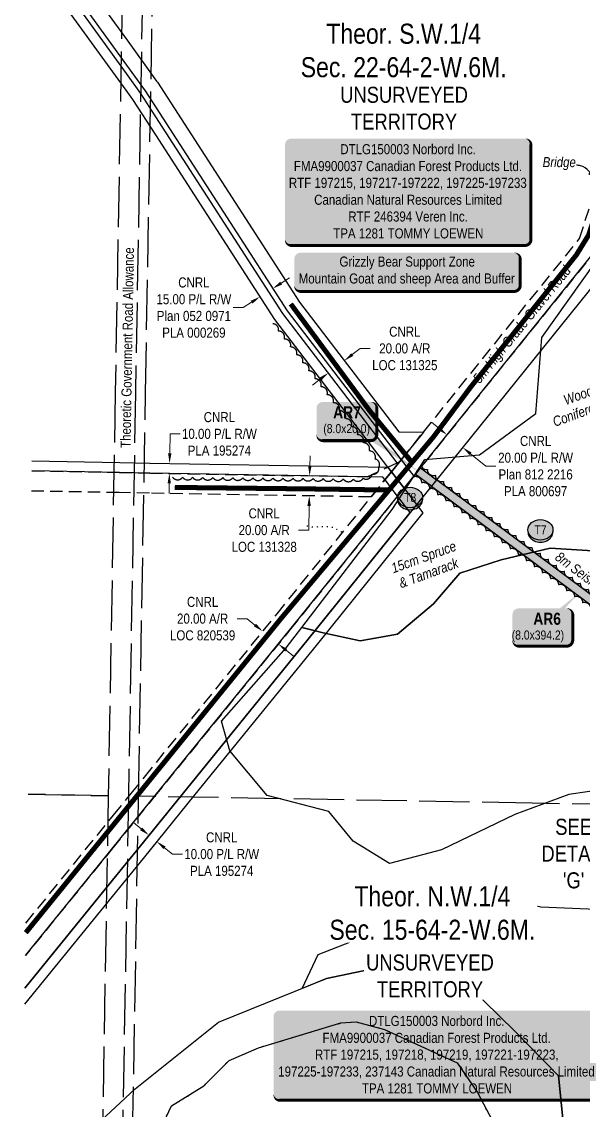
# Model space of a CAD drawing. Extents: x 406232 to 435383, y 6039561 to 6052989.
# Drawn here: x 420541 to 421100, y 6044562 to 6045646 of the extents above; entities that cross this region are included whole.
import ezdxf
from ezdxf.enums import TextEntityAlignment as Align

# ---------------------------------------------------------------- set-up
doc = ezdxf.new("R2010")
doc.units = 0
doc.header["$LTSCALE"] = 5
doc.header["$PDSIZE"] = 0.5
for name, pattern in [('0', [1, 1, 0]), ('foc-ACCESSROAD', [3.75, 2.5, -1.25]), ('foc-SEISMIC', [20.5, 15, -1, 0.5, -1, 0.5, -1, 0.5, -1]), ('foc-TOPO', [1, 0.2, -0.8]), ('foc-UNSURVEYED', [12.5, 10, -2.5]), ('foc-WHEELTRACKS', [2, 0.4, -1.6])]:
    doc.linetypes.add(name, pattern=pattern)
doc.layers.get('Defpoints').update_dxf_attribs({"color": 9})
for name, color, linetype, lineweight in [('AS-GENERAL', 48, 'Continuous', 18), ('F-AR-T', 190, 'Continuous', 9), ('F-RW-T', 190, 'Continuous', 9)]:
    doc.layers.add(name, color=color, linetype=linetype, lineweight=lineweight)
for name, color, linetype in [('AS-ROADS', 254, 'Continuous'), ('AS-SEISMIC', 224, 'foc-SEISMIC'), ('AS-WILDLIFE-BLOCK', 131, 'Continuous'), ('C-SYMBOL', 7, 'Continuous'), ('CG-NOTES', 7, 'Continuous'), ('DETAIL-T', 7, 'Continuous'), ('F-AR', 190, 'foc-ACCESSROAD'), ('F-RW', 190, 'Continuous'), ('L-ROAD-T', 7, 'Continuous'), ('L-UNS-T', 3, 'Continuous'), ('L-USEC', 7, 'foc-UNSURVEYED'), ('P-BUFFER-H 100m', 191, 'Continuous'), ('P-CROSSINGS', 250, 'Continuous'), ('P-TEMP-BLOCKS', 250, 'Continuous'), ('P-TEMP-H', 41, 'Continuous'), ('P-TEMP_WORKSPACE', 46, 'Continuous'), ('P-WORKAREA', 113, 'Continuous'), ('P-WORKAREA-H', 111, 'Continuous'), ('T-BUSH', 110, '0'), ('T-BUSH-T', 110, 'Continuous'), ('T-CREEK', 160, 'Continuous'), ('T-VEGETATION CHANGE', 104, 'foc-TOPO'), ('T-WATER-P3', 160, 'foc-WHEELTRACKS'), ('WETLAND', 143, 'Continuous'), ('WETLAND-T', 146, 'Continuous')]:
    doc.layers.add(name, color=color, linetype=linetype)
doc.styles.add('175L', font='ARIALN.TTF', dxfattribs={"height": 20})
doc.styles.add('80', font='ARIALN.TTF', dxfattribs={"height": 10})
doc.styles.add('80CG', font='ARIALN.TTF', dxfattribs={"height": 10})
doc.styles.add('80L', font='ARIALN.TTF', dxfattribs={"height": 10})
doc.styles.add('BOLD', font='ARIALNB.TTF')
doc.styles.add('Crossing', font='ARIALN.TTF', dxfattribs={"height": 10})
doc.styles.add('foc-LtypeFont', font='ARIALN.TTF', dxfattribs={"height": 7.35})
doc.linetypes.add('foc-TOPO-flowdirection-NOLINE', pattern='A,0,[">",foc-LtypeFont,S=0.3,R=0,X=0,Y=-0.945],-20,[">",foc-LtypeFont,S=0.3,R=0,X=0,Y=-0.945],0', length=20)
doc.dimstyles.new('Compass 5 000', dxfattribs={"dimscale": 5, "dimtxt": 9, "dimasz": 2, "dimexe": 0.2, "dimexo": 0.0625, "dimgap": 0.5, "dimtad": 0, "dimtih": 1, "dimtoh": 1, "dimzin": 0, "dimdsep": 46, "dimtxsty": '80CG', "dimcen": 0.1, "dimse1": 1, "dimse2": 1, "dimclrd": 256, "dimclrt": 256, "dimaunit": 1, "dimadec": 4, "dimazin": 0, "dimtfac": 0.06, "dimtofl": 0, "dimtmove": 0, "dimatfit": 1, "dimfxl": 0.2, "dimtolj": 1, "dimtzin": 0, "dimlwd": -1, "dimarcsym": 0})

# ---------------------------------------------------------------- blocks, each defined once
blk = doc.blocks.new('*D408')
at = {"layer": 'Defpoints', "color": 0, "transparency": 16777216}
for p in [(420980.3, 6045222.2), (420927.3, 6045188.3), (420942.9, 6045175.7)]:
    blk.add_point(p, dxfattribs=at)
at = {"layer": 'F-RW-T', "transparency": 16777216}
for p, q in [((420956.9, 6045241), (420949.2, 6045247.3)), ((420988.1, 6045215.9), (421003.4, 6045203.6)), ((421003.4, 6045203.6), (421013.4, 6045203.6))]:
    blk.add_line(p, q, dxfattribs=at)
for points in [[(420958, 6045242.3), (420955.9, 6045239.7), (420964.7, 6045234.7)], [(420989.1, 6045217.2), (420987.1, 6045214.6), (420980.3, 6045222.2)]]:
    blk.add_solid(points, dxfattribs=at)
at = {"layer": 'F-RW-T', "transparency": 16777216, "insert": (421052.9, 6045203.6), "char_height": 10, "attachment_point": 5, "style": '80CG'}
blk.add_mtext('\\A1;CNRL\\P20.00 P/L R/W\\PPlan 812 2216\\PPLA 800697', dxfattribs=at)
blk = doc.blocks.new('*D416')
at = {"layer": 'Defpoints', "color": 0, "transparency": 16777216}
for p in [(420688.5, 6045206.4), (420718.7, 6045205.8), (420718.5, 6045195.8)]:
    blk.add_point(p, dxfattribs=at)
at = {"layer": 'F-RW-T', "transparency": 16777216}
for p, q in [((420688.7, 6045216.4), (420689, 6045235.7)), ((420689, 6045235.7), (420699, 6045235.7)), ((420688.2, 6045186.4), (420688, 6045176.4))]:
    blk.add_line(p, q, dxfattribs=at)
for points in [[(420687, 6045216.4), (420690.4, 6045216.3), (420688.5, 6045206.4)], [(420686.5, 6045186.4), (420689.8, 6045186.3), (420688.3, 6045196.3)]]:
    blk.add_solid(points, dxfattribs=at)
at = {"layer": 'F-RW-T', "transparency": 16777216, "insert": (420738.1, 6045235.7), "char_height": 10, "attachment_point": 5, "style": '80CG'}
blk.add_mtext('\\A1;CNRL\\P10.00 P/L R/W\\PPLA 195274', dxfattribs=at)
blk = doc.blocks.new('*D417')
at = {"layer": 'Defpoints', "color": 0, "transparency": 16777216}
for p in [(420668.3, 6044836.3), (420675.7, 6044829.6), (420676, 6044830)]:
    blk.add_point(p, dxfattribs=at)
at = {"layer": 'F-RW-T', "transparency": 16777216}
for p, q in [((420660.2, 6044842.2), (420652.5, 6044848.5)), ((420683.5, 6044823.3), (420691.3, 6044817)), ((420691.3, 6044817), (420701.3, 6044817))]:
    blk.add_line(p, q, dxfattribs=at)
for points in [[(420661.3, 6044843.5), (420659.2, 6044840.9), (420668, 6044835.9)], [(420684.6, 6044824.6), (420682.5, 6044822), (420675.7, 6044829.6)]]:
    blk.add_solid(points, dxfattribs=at)
at = {"layer": 'F-RW-T', "transparency": 16777216, "insert": (420740.4, 6044817), "char_height": 10, "attachment_point": 5, "style": '80CG'}
blk.add_mtext('\\A1;CNRL\\P10.00 P/L R/W\\PPLA 195274', dxfattribs=at)
blk = doc.blocks.new('*D441')
at = {"layer": 'Defpoints', "color": 0, "transparency": 16777216}
for p in [(420790.1, 6045382.3), (420777.5, 6045374.1), (420778.6, 6045372.4)]:
    blk.add_point(p, dxfattribs=at)
at = {"layer": 'F-RW-T', "transparency": 16777216}
for p, q in [((420799.6, 6045385.9), (420808, 6045391.3)), ((420770.2, 6045366.9), (420761.8, 6045361.5)), ((420761.8, 6045361.5), (420751.8, 6045361.5))]:
    blk.add_line(p, q, dxfattribs=at)
for points in [[(420798.7, 6045387.3), (420800.5, 6045384.5), (420791.2, 6045380.5)], [(420769.3, 6045368.3), (420771.1, 6045365.5), (420778.6, 6045372.4)]]:
    blk.add_solid(points, dxfattribs=at)
at = {"layer": 'F-RW-T', "transparency": 16777216, "insert": (420712.7, 6045361.5), "char_height": 10, "attachment_point": 5, "style": '80CG'}
blk.add_mtext('\\A1;CNRL\\P15.00 P/L R/W\\PPlan 052 0971\\PPLA 000269', dxfattribs=at)
blk = doc.blocks.new('*D454')
at = {"layer": 'Defpoints', "color": 0, "transparency": 16777216}
for p in [(420733.7, 6045195.6), (420733.4, 6045175.6), (420827.6, 6045173.9)]:
    blk.add_point(p, dxfattribs=at)
at = {"layer": 'F-AR-T', "transparency": 16777216}
for p, q in [((420828.1, 6045203.9), (420828.3, 6045213.9)), ((420827.4, 6045163.9), (420827, 6045139.8)), ((420827, 6045139.8), (420817, 6045139.8))]:
    blk.add_line(p, q, dxfattribs=at)
for points in [[(420826.4, 6045204), (420829.8, 6045203.9), (420827.9, 6045193.9)], [(420825.7, 6045164), (420829.1, 6045163.9), (420827.6, 6045173.9)]]:
    blk.add_solid(points, dxfattribs=at)
at = {"layer": 'F-AR-T', "transparency": 16777216, "insert": (420782.7, 6045139.8), "char_height": 10, "attachment_point": 5, "style": '80CG'}
blk.add_mtext('\\A1;CNRL\\P20.00 A/R\\PLOC 131328', dxfattribs=at)
blk = doc.blocks.new('*D461')
at = {"layer": 'Defpoints', "color": 0, "transparency": 16777216}
for p in [(420796.8, 6045026.4), (420711.9, 6044953.5), (420727.4, 6044940.9)]:
    blk.add_point(p, dxfattribs=at)
at = {"layer": 'F-AR-T', "transparency": 16777216}
for p, q in [((420765.7, 6045051.6), (420755.7, 6045051.6)), ((420773.5, 6045045.3), (420765.7, 6045051.6)), ((420804.6, 6045020.1), (420812.3, 6045013.8))]:
    blk.add_line(p, q, dxfattribs=at)
for points in [[(420774.5, 6045046.6), (420772.4, 6045044), (420781.3, 6045039)], [(420805.6, 6045021.4), (420803.5, 6045018.8), (420796.8, 6045026.4)]]:
    blk.add_solid(points, dxfattribs=at)
at = {"layer": 'F-AR-T', "transparency": 16777216, "insert": (420721.4, 6045051.6), "char_height": 10, "attachment_point": 5, "style": '80CG'}
blk.add_mtext('\\A1;CNRL\\P20.00 A/R\\PLOC 820539', dxfattribs=at)
blk = doc.blocks.new('*D462')
at = {"layer": 'Defpoints', "color": 0, "transparency": 16777216}
for p in [(420862.2, 6045308.9), (420862.4, 6045308.6), (420846.4, 6045296.8)]:
    blk.add_point(p, dxfattribs=at)
at = {"layer": 'F-AR-T', "transparency": 16777216}
for p, q in [((420870.4, 6045314.7), (420878.3, 6045320.8)), ((420878.3, 6045320.8), (420888.3, 6045320.8)), ((420838.7, 6045290.4), (420830.7, 6045284.3))]:
    blk.add_line(p, q, dxfattribs=at)
for points in [[(420869.4, 6045316), (420871.4, 6045313.4), (420862.4, 6045308.6)], [(420837.6, 6045291.7), (420839.7, 6045289.1), (420846.6, 6045296.5)]]:
    blk.add_solid(points, dxfattribs=at)
at = {"layer": 'F-AR-T', "transparency": 16777216, "insert": (420922.7, 6045320.8), "char_height": 10, "attachment_point": 5, "style": '80CG'}
blk.add_mtext('\\A1;CNRL\\P20.00 A/R\\PLOC 131325', dxfattribs=at)
blk = doc.blocks.new('*U476')
h = blk.add_hatch(color=255)
edge = h.paths.add_edge_path()
edge.add_line((-116.5, -54), (116.5, -54))
edge.add_arc((116.5, -48), 6, 270, 360)
edge.add_line((122.5, -48), (122.5, 46.5))
edge.add_arc((116.5, 46.5), 6, 0, 90)
edge.add_line((116.5, 52.5), (-116.5, 52.5))
edge.add_arc((-116.5, 46.5), 6, 90, 180)
edge.add_line((-122.5, 46.5), (-122.5, -48))
edge.add_arc((-116.5, -48), 6, 180, 270)
at = {"color": 44, "flags": 128}
blk.add_lwpolyline([(-116.5, -54, 3, 3, 0), (116.5, -54, 3, 3, 0.414214), (122.5, -48, 3, 3, 0), (122.5, 46.5, 3, 0, 0.414214), (116.5, 52.5, 0, 0, 0), (-116.5, 52.5, 0, 0, 0.414214), (-122.5, 46.5, 0, 0, 0), (-122.5, -48, 0, 3, 0.414214)], format="xyseb", close=True, dxfattribs=at)
at = {"color": 44, "style": '80'}
blk.add_attdef('ENTER_TEXT_001', (-36, -5), '', height=10, dxfattribs=at)
blk = doc.blocks.new('*U471')
h = blk.add_hatch(color=255)
edge = h.paths.add_edge_path()
edge.add_line((-156.5, -45.5), (156.5, -45.5))
edge.add_arc((156.5, -39.5), 6, 270, 360)
edge.add_line((162.5, -39.5), (162.5, 38))
edge.add_arc((156.5, 38), 6, 0, 90)
edge.add_line((156.5, 44), (-156.5, 44))
edge.add_arc((-156.5, 38), 6, 90, 180)
edge.add_line((-162.5, 38), (-162.5, -39.5))
edge.add_arc((-156.5, -39.5), 6, 180, 270)
at = {"color": 44, "flags": 128}
blk.add_lwpolyline([(-156.5, -45.5, 3, 3, 0), (156.5, -45.5, 3, 3, 0.414214), (162.5, -39.5, 3, 3, 0), (162.5, 38, 3, 0, 0.414214), (156.5, 44, 0, 0, 0), (-156.5, 44, 0, 0, 0.414214), (-162.5, 38, 0, 0, 0), (-162.5, -39.5, 0, 3, 0.414214)], format="xyseb", close=True, dxfattribs=at)
at = {"color": 44, "style": '80'}
blk.add_attdef('ENTER_TEXT_001', (-36, -5), '', height=10, dxfattribs=at)
blk = doc.blocks.new('*U603')
h = blk.add_hatch(color=111)
edge = h.paths.add_edge_path()
edge.add_line((-24, -20), (24, -20))
edge.add_arc((24, -14), 6, 270, 360)
edge.add_line((30, -14), (30, 12.5))
edge.add_arc((24, 12.5), 6, 0, 90)
edge.add_line((24, 18.5), (-24, 18.5))
edge.add_arc((-24, 12.5), 6, 90, 180)
edge.add_line((-30, 12.5), (-30, -14))
edge.add_arc((-24, -14), 6, 180, 270)
at = {"color": 250, "flags": 128}
blk.add_lwpolyline([(-24, -20, 3, 3, 0), (24, -20, 3, 3, 0.414214), (30, -14, 3, 3, 0), (30, 12.5, 3, 0, 0.414214), (24, 18.5, 0, 0, 0), (-24, 18.5, 0, 0, 0.414214), (-30, 12.5, 0, 0, 0), (-30, -14, 0, 3, 0.414214)], format="xyseb", close=True, dxfattribs=at)
at = {"flags": 128}
blk.add_lwpolyline([(77.5, -54.9, 0, 7.5, 0), (0, 0, 0, 0, 0)], format="xyseb", dxfattribs=at)
at = {"color": 250}
for tag, p, height, style in [('TEMP_AREA_W1_001', (-9.2, 2.2), 12, 'BOLD'), ('ENTER_TEXT_001', (-30.7, -12.5), 9, '80')]:
    blk.add_attdef(tag, p, '', height=height, dxfattribs=dict(at, style=style))
blk = doc.blocks.new('*U604')
h = blk.add_hatch(color=191)
edge = h.paths.add_edge_path()
edge.add_line((-24, -19.1), (24, -19.1))
edge.add_arc((24, -13.1), 6, 270, 360)
edge.add_line((30, -13.1), (30, 12.5))
edge.add_arc((24, 12.5), 6, 0, 90)
edge.add_line((24, 18.5), (-24, 18.5))
edge.add_arc((-24, 12.5), 6, 90, 180)
edge.add_line((-30, 12.5), (-30, -13.1))
edge.add_arc((-24, -13.1), 6, 180, 270)
at = {"flags": 128}
blk.add_lwpolyline([(36.5, 34.1, 0, 7.5, 0), (0, 0, 0, 0, 0)], format="xyseb", dxfattribs=at)
at = {"color": 250, "flags": 128}
blk.add_lwpolyline([(-24, -19.1, 3, 3, 0), (24, -19.1, 3, 3, 0.414214), (30, -13.1, 3, 3, 0), (30, 12.5, 3, 0, 0.414214), (24, 18.5, 0, 0, 0), (-24, 18.5, 0, 0, 0.414214), (-30, 12.5, 0, 0, 0), (-30, -13.1, 0, 3, 0.414214)], format="xyseb", close=True, dxfattribs=at)
at = {"color": 250}
for tag, p, height, style in [('TEMP_AREA_W1_001', (-9.2, 2.2), 12, 'BOLD'), ('ENTER_TEXT_001', (-30.7, -12.5), 9, '80')]:
    blk.add_attdef(tag, p, '', height=height, dxfattribs=dict(at, style=style))
blk = doc.blocks.new('xing3')
h = blk.add_hatch(color=250)
h.dxf.hatch_style = 1
edge = h.paths.add_edge_path()
edge.add_ellipse((0, -2), major_axis=(-12.5, 0), ratio=0.816297, start_angle=0, end_angle=180)
edge.add_line((12.5, -2), (12.5, 0))
edge.add_ellipse((0, 0), major_axis=(-12.5, 0), ratio=0.816297, start_angle=0, end_angle=180, ccw=False)
edge.add_line((-12.5, 0), (-12.5, -2))
at = {"layer": 'P-BUFFER-H 100m'}
h = blk.add_hatch(color=256, dxfattribs=at)
h.dxf.hatch_style = 1
edge = h.paths.add_edge_path()
edge.add_ellipse((0, 0), major_axis=(-12.5, 0), ratio=0.816297, start_angle=0, end_angle=360)
at = {"color": 250}
blk.add_ellipse((0, 0), major_axis=(-12.5, 0), ratio=0.816297, dxfattribs=at)
blk.add_ellipse((0, -2), major_axis=(-12.5, 0), ratio=0.816297, start_param=0, end_param=3.141593, dxfattribs=at)
at = {"color": 250, "style": 'Crossing'}
blk.add_attdef('CROSSING', text='', height=9, dxfattribs=at).set_placement((0.1, 0), align=Align.MIDDLE_CENTER)
at = {"color": 250, "style": 'Crossing', "flags": 1}
for tag, p in [('OWNER', (0.1, -12.5)), ('DESCRIPTION', (0.1, -25.8)), ('LOCATION', (0.1, -39.3)), ('DWG_REF', (0.1, -52.8))]:
    blk.add_attdef(tag, text='', height=9, dxfattribs=at).set_placement(p, align=Align.MIDDLE_CENTER)
blk = doc.blocks.new('*U1063')
h = blk.add_hatch(color=255)
edge = h.paths.add_edge_path()
edge.add_line((-106.5, -20), (106.5, -20))
edge.add_arc((106.5, -14), 6, 270, 360)
edge.add_line((112.5, -14), (112.5, 12.5))
edge.add_arc((106.5, 12.5), 6, 0, 90)
edge.add_line((106.5, 18.5), (-106.5, 18.5))
edge.add_arc((-106.5, 12.5), 6, 90, 180)
edge.add_line((-112.5, 12.5), (-112.5, -14))
edge.add_arc((-106.5, -14), 6, 180, 270)
at = {"color": 131, "flags": 128}
blk.add_lwpolyline([(-106.5, -20, 3, 3, 0), (106.5, -20, 3, 3, 0.414214), (112.5, -14, 3, 3, 0), (112.5, 12.5, 3, 0, 0.414214), (106.5, 18.5, 0, 0, 0), (-106.5, 18.5, 0, 0, 0.414214), (-112.5, 12.5, 0, 0, 0), (-112.5, -14, 0, 3, 0.414214)], format="xyseb", close=True, dxfattribs=at)
at = {"color": 131, "style": '80'}
blk.add_attdef('ENTER_TEXT_001', (-36, -5), '', height=10, dxfattribs=at)

msp = doc.modelspace()

# ---------------------------------------------------------------- hatches: boundary and pattern name
at = {"layer": 'P-TEMP-H'}
h = msp.add_hatch(color=256, dxfattribs=at)
h.dxf.hatch_style = 1
h.paths.add_polyline_path([(420949.193, 6045183.559), (421260.381, 6044951.45), (421260.618, 6044961.706), (420954.206, 6045189.797)])
at = {"layer": 'P-WORKAREA-H'}
h = msp.add_hatch(color=256, dxfattribs=at)
h.dxf.hatch_style = 1
h.paths.add_polyline_path([(420954.206, 6045189.797), (420949.193, 6045183.559), (420933.13, 6045195.528), (420938.151, 6045201.759)])

# ---------------------------------------------------------------- linework, layer by layer
at = {"layer": 'AS-ROADS', "const_width": 4.998, "flags": 128}
for points in [[(421353.026, 6045823.327), (421316.503, 6045815.546), (421239.986, 6045802.752), (421207.487, 6045786.084), (421180.224, 6045745.013), (421170.962, 6045629.976), (421105.641, 6045433.747), (421093.449, 6045413.943), (420988.29, 6045282.375), (420951.444, 6045233.005), (420929.854, 6045207.26), (420906.928, 6045179.798), (420877.828, 6045145.07), (420800.115, 6045052.596), (420545.337, 6044738.747)], [(420809.143, 6045365.168), (420888.053, 6045258.25), (420929.854, 6045207.26)], [(420693.72, 6045182.375), (420830.155, 6045180.847), (420906.928, 6045179.798)]]:
    msp.add_lwpolyline(points, dxfattribs=at)
at = {"layer": 'F-AR'}
for points in [[(421189.324, 6045672.203), (421186.536, 6045633.196), (421175.391, 6045609.827), (421114.533, 6045420.631), (420931.606, 6045193.636), (420921.932, 6045181.614), (420811.017, 6045043.902), (420675.636, 6044877.047), (420662.966, 6044861.431), (420632.14, 6044823.439), (420544.96, 6044715.992)], [(420545.496, 6044748.392), (420632.704, 6044855.874), (420650.248, 6044877.497), (420663.53, 6044893.867), (420795.464, 6045056.474), (420889.192, 6045172.855), (420909.411, 6045197.961), (420915.986, 6045206.126), (420917.597, 6045208.126), (420919.092, 6045209.981), (420941.331, 6045237.581), (421096.601, 6045430.295), (421156.372, 6045615.956), (421166.778, 6045637.264), (421169.3, 6045672.558)], [(420551.217, 6045198.741), (420638.641, 6045197.22), (420668.798, 6045196.694), (420885.108, 6045192.93), (420905.838, 6045202.626), (420915.202, 6045207.005), (420917.597, 6045208.126), (420915.964, 6045206.097), (420909.411, 6045197.961), (420889.192, 6045172.855), (420668.45, 6045176.697), (420638.293, 6045177.222), (420550.993, 6045178.74)]]:
    msp.add_lwpolyline(points, dxfattribs=at)
at = {"layer": 'F-RW'}
for points in [[(420556.895, 6045706.699), (420560.367, 6045705.726), (420569.97, 6045703.004), (420574.447, 6045701.748), (420588.064, 6045682.888), (420645.7, 6045603.059), (420664.244, 6045577.376), (420675.126, 6045560.499), (420805.521, 6045358.313), (420919.092, 6045209.98), (420931.606, 6045193.636), (420921.934, 6045181.608), (420909.411, 6045197.961), (420905.838, 6045202.626), (420793.245, 6045349.678), (420674.657, 6045533.562), (420651.855, 6045568.922), (420645.265, 6045578.048), (420569.329, 6045683.219), (420568.847, 6045683.883), (420565.361, 6045688.719), (420556.722, 6045691.152)], [(420606.803, 6045682.557), (420646.135, 6045628.072), (420675.592, 6045587.266), (420676.502, 6045586.005), (420817.725, 6045367.024), (420817.725, 6045367.024), (420916.616, 6045237.884), (420941.331, 6045237.581), (420919.092, 6045209.98), (420917.597, 6045208.126), (420915.964, 6045206.097), (420915.202, 6045207.005), (420801.355, 6045355.507), (420674.969, 6045551.479), (420659.98, 6045574.724), (420645.555, 6045594.705), (420581.818, 6045682.998)], [(421344.875, 6045669.447), (421263.142, 6045568.842), (421188.75, 6045586.182), (421132.399, 6045410.986), (420826.546, 6045031.31), (420701.002, 6044876.596), (420662.402, 6044829.029), (420631.576, 6044791.041), (420544.426, 6044683.642)], [(420544.96, 6044715.992), (420632.14, 6044823.439), (420662.966, 6044861.431), (420675.636, 6044877.047), (420811.017, 6045043.902), (420921.937, 6045181.603), (420931.606, 6045193.636), (421114.563, 6045420.627), (421175.409, 6045609.827), (421255.566, 6045591.14), (421319.501, 6045669.896)], [(420551.328, 6045208.736), (420638.815, 6045207.214), (420668.972, 6045206.689), (420905.854, 6045202.606), (420909.413, 6045197.966), (420921.943, 6045181.631), (420923.518, 6045179.687), (420934.475, 6045165.281), (420940.705, 6045157.091), (420834.308, 6045025.013), (420713.692, 6044876.37), (420662.12, 6044812.818), (420631.294, 6044774.83), (420544.158, 6044667.449)], [(420544.426, 6044683.641), (420631.576, 6044791.041), (420662.402, 6044829.029), (420701.002, 6044876.596), (420826.546, 6045031.31), (420927.998, 6045157.243), (420915.561, 6045173.659), (420902.969, 6045189.962), (420900.893, 6045192.654), (420885.108, 6045192.929), (420668.798, 6045196.694), (420638.641, 6045197.22), (420551.217, 6045198.741)]]:
    msp.add_lwpolyline(points, dxfattribs=at)
at = {"layer": 'L-USEC'}
for p, q in [((420641.436, 6045679.281), (420634.443, 6045277.259)), ((420661.541, 6045678.932), (420654.548, 6045276.909)), ((420664.6, 6045276.726), (420671.593, 6045678.746)), ((420634.443, 6045277.259), (420627.45, 6044875.236)), ((420634.443, 6045277.259), (420634.443, 6045277.259)), ((420654.548, 6045276.909), (420647.555, 6044874.887)), ((420657.606, 6044874.703), (420664.6, 6045276.726)), ((420547.616, 6044876.648), (420627.45, 6044875.236)), ((420627.45, 6044875.236), (420547.616, 6044876.648)), ((420627.45, 6044875.236), (420620.457, 6044473.215)), ((420647.555, 6044874.887), (420640.562, 6044472.865)), ((420650.614, 6044472.683), (420657.606, 6044874.703)), ((421049.617, 6044867.771), (420657.606, 6044874.703)), ((421451.683, 6044860.662), (421049.617, 6044867.771))]:
    msp.add_line(p, q, dxfattribs=at)
at = {"layer": 'P-TEMP_WORKSPACE', "flags": 128}
msp.add_lwpolyline([(420949.193, 6045183.559), (421260.381, 6044951.45), (421260.618, 6044961.706), (420954.206, 6045189.797)], close=True, dxfattribs=at)
at = {"layer": 'P-WORKAREA'}
msp.add_lwpolyline([(420954.206, 6045189.797), (420949.193, 6045183.559), (420933.13, 6045195.528), (420938.151, 6045201.759)], close=True, dxfattribs=at)
at = {"layer": 'T-BUSH', "flags": 128}
for points in [[(421358.258, 6045810.576, -0.52056705), (421367.569, 6045814.209, -0.52056705), (421376.881, 6045817.842, -0.52056705), (421386.193, 6045821.475, -0.52056705), (421395.505, 6045825.108, -0.52056705), (421404.483, 6045829.481, -0.52056705), (421413.524, 6045833.744, -0.52056705), (421414.395, 6045826.275, -0.52056705), (421413.532, 6045816.317, -0.52056705), (421412.669, 6045806.359, -0.52056705), (421412.251, 6045796.688, -0.52056705), (421408.002, 6045789.713, -0.52056705), (421401.488, 6045782.132, -0.52056705), (421394.974, 6045774.551, -0.52056705), (421388.638, 6045766.895, -0.52056705), (421387.842, 6045756.932, -0.52056705), (421387.046, 6045746.968, -0.52056705), (421386.251, 6045737.004, -0.52056705), (421385.455, 6045727.04, -0.52056705), (421384.659, 6045717.077, -0.52056705), (421383.863, 6045707.113, -0.52056705), (421383.068, 6045697.149, -0.52056705), (421382.272, 6045687.186, -0.52056705), (421381.476, 6045677.222, -0.52056705), (421380.68, 6045667.258, -0.52056705), (421379.885, 6045657.294, -0.52056705), (421379.089, 6045647.331, -0.52056705), (421378.293, 6045637.367, -0.52056705), (421377.497, 6045627.403, -0.52056705), (421376.734, 6045617.437, -0.52056705), (421375.987, 6045607.47, -0.52056705), (421375.24, 6045597.502, -0.52056705), (421374.494, 6045587.535, -0.52056705), (421373.747, 6045577.567, -0.52056705), (421373, 6045567.6, -0.52056705), (421372.254, 6045557.632, -0.52056705), (421371.507, 6045547.665, -0.52056705), (421370.761, 6045537.697, -0.52056705), (421370.014, 6045527.729, -0.52056705), (421369.267, 6045517.762, -0.52056705), (421368.521, 6045507.794, -0.52056705), (421367.774, 6045497.827, -0.52056705), (421367.027, 6045487.859, -0.52056705), (421365.421, 6045478.145, -0.52056705), (421360.04, 6045469.73, -0.52056705), (421354.5, 6045461.41, -0.52056705), (421348.96, 6045453.091, -0.52056705), (421343.42, 6045444.771, -0.52056705), (421337.879, 6045436.452, -0.52056705), (421332.339, 6045428.132, -0.52056705), (421326.799, 6045419.813, -0.52056705), (421321.259, 6045411.493, -0.52056705), (421315.718, 6045403.173, -0.52056705), (421310.178, 6045394.854, -0.52056705), (421304.638, 6045386.534, -0.52056705), (421299.098, 6045378.215, -0.52056705), (421293.558, 6045369.895, -0.52056705), (421288.017, 6045361.576, -0.52056705), (421281.929, 6045354.421, -0.52056705), (421271.986, 6045355.448, -0.52056705), (421263.235, 6045355.057, -0.52056705), (421262.53, 6045345.086, -0.52056705), (421261.825, 6045335.116, -0.52056705), (421261.119, 6045325.145, -0.52056705), (421257.458, 6045316.217, -0.52056705), (421251.755, 6045308.008, -0.52056705), (421246.051, 6045299.8, -0.52056705), (421240.347, 6045291.591, -0.52056705), (421234.644, 6045283.383, -0.52056705), (421228.94, 6045275.175, -0.52056705), (421223.237, 6045266.966, -0.52056705), (421227.379, 6045260.695, -0.52056705), (421235.767, 6045255.259, -0.52056705), (421242.99, 6045255.987, -0.52056705), (421248.815, 6045264.109, -0.52056705), (421254.641, 6045272.231, -0.52056705), (421260.466, 6045280.354, -0.52056705), (421266.292, 6045288.476, -0.52056705), (421272.117, 6045296.598, -0.52056705), (421277.943, 6045304.721, -0.52056705), (421278.245, 6045302.875, -0.52056705), (421271.66, 6045295.355, -0.52056705), (421274.891, 6045287.508, -0.52056705), (421280.459, 6045279.403, -0.52056705), (421280.212, 6045269.41, -0.52056705), (421279.965, 6045259.418, -0.52056705), (421279.718, 6045249.426, -0.52056705), (421279.471, 6045239.433, -0.52056705), (421279.224, 6045229.441, -0.52056705), (421278.977, 6045219.448, -0.52056705), (421278.73, 6045209.456, -0.52056705), (421278.483, 6045199.464, -0.52056705), (421278.236, 6045189.471, -0.52056705), (421277.989, 6045179.479, -0.52056705), (421277.742, 6045169.486, -0.52056705), (421277.495, 6045159.494, -0.52056705), (421277.248, 6045149.502, -0.52056705), (421277.001, 6045139.509, -0.52056705), (421276.755, 6045129.517, -0.52056705), (421276.508, 6045119.525, -0.52056705), (421276.261, 6045109.532, -0.52056705), (421276.014, 6045099.54, -0.52056705), (421275.767, 6045089.547, -0.52056705), (421275.52, 6045079.555, -0.52056705), (421270.784, 6045074.032, -0.52056705), (421260.793, 6045073.741, -0.52056705), (421250.802, 6045073.451, -0.52056705), (421244.627, 6045069.367, -0.52056705), (421244.399, 6045059.374, -0.52056705), (421244.171, 6045049.381, -0.52056705), (421243.943, 6045039.389, -0.52056705), (421243.715, 6045029.396, -0.52056705), (421243.487, 6045019.403, -0.52056705), (421243.258, 6045009.41, -0.52056705), (421252.142, 6045007.842, -0.52056705), (421262.122, 6045007.286, -0.52056705), (421272.102, 6045006.731, -0.52056705), (421273.511, 6044998.267, -0.52056705), (421273.264, 6044988.274, -0.52056705), (421273.017, 6044978.282, -0.52056705), (421272.77, 6044968.29, -0.52056705), (421272.523, 6044958.297, -0.52056705), (421265.999, 6044961.205, -0.52056705), (421257.984, 6044967.177, -0.52056705), (421249.969, 6044973.15, -0.52056705), (421241.954, 6044979.122, -0.52056705), (421233.939, 6044985.094, -0.52056705), (421225.924, 6044991.067, -0.52056705), (421217.909, 6044997.039, -0.52056705), (421209.894, 6045003.011, -0.52056705), (421201.879, 6045008.984, -0.52056705), (421193.864, 6045014.956, -0.52056705), (421185.849, 6045020.928, -0.52056705), (421177.834, 6045026.9, -0.52056705), (421169.819, 6045032.873, -0.52056705), (421161.804, 6045038.845, -0.52056705), (421153.789, 6045044.817, -0.52056705), (421145.774, 6045050.79, -0.52056705), (421137.759, 6045056.762, -0.52056705), (421129.744, 6045062.734, -0.52056705), (421121.729, 6045068.707, -0.52056705), (421113.714, 6045074.679, -0.52056705), (421105.699, 6045080.651, -0.52056705), (421097.684, 6045086.624, -0.52056705), (421089.669, 6045092.596, -0.52056705), (421081.654, 6045098.568, -0.52056705), (421073.639, 6045104.54, -0.52056705), (421065.624, 6045110.513, -0.52056705), (421057.609, 6045116.485, -0.52056705), (421049.594, 6045122.457, -0.52056705), (421041.579, 6045128.43, -0.52056705), (421033.564, 6045134.402, -0.52056705), (421025.549, 6045140.374, -0.52056705), (421017.534, 6045146.347, -0.52056705), (421009.519, 6045152.319, -0.52056705), (421001.504, 6045158.291, -0.52056705), (420993.489, 6045164.263, -0.52056705), (420985.474, 6045170.236, -0.52056705), (420977.459, 6045176.208, -0.52056705), (420969.444, 6045182.18, -0.52056705), (420961.429, 6045188.153, -0.52056705), (420953.414, 6045194.125, -0.52056705), (420945.399, 6045200.097, -0.52056705), (420939.943, 6045204.163, -0.52056705)], [(420691.498, 6045192.605, 0.52056705), (420701.493, 6045192.515, 0.52056705), (420711.488, 6045192.425, 0.52056705), (420721.483, 6045192.335, 0.52056705), (420731.478, 6045192.244, 0.52056705), (420741.474, 6045192.154, 0.52056705), (420751.469, 6045192.064, 0.52056705), (420761.464, 6045191.974, 0.52056705), (420771.459, 6045191.883, 0.52056705), (420781.454, 6045191.793, 0.52056705), (420791.449, 6045191.703, 0.52056705), (420801.444, 6045191.612, 0.52056705), (420811.439, 6045191.522, 0.52056705), (420821.434, 6045191.432, 0.52056705), (420831.429, 6045191.332, 0.52056705), (420841.422, 6045191.137, 0.52056705), (420851.416, 6045190.942, 0.52056705), (420861.409, 6045190.746, 0.52056705), (420871.403, 6045190.551, 0.52056705), (420881.16, 6045191.517, 0.52056705), (420890.279, 6045195.609, 0.52056705), (420896.761, 6045202.273, 0.52056705), (420893.194, 6045210.631, 0.52056705), (420887.325, 6045218.722, 0.52056705), (420881.456, 6045226.813, 0.52056705), (420875.588, 6045234.905, 0.52056705), (420869.665, 6045242.956, 0.52056705), (420863.586, 6045250.89, 0.52056705), (420857.506, 6045258.824, 0.52056705), (420851.426, 6045266.757, 0.52056705), (420845.346, 6045274.691, 0.52056705), (420839.267, 6045282.625, 0.52056705), (420833.187, 6045290.559, 0.52056705), (420827.107, 6045298.493, 0.52056705), (420821.027, 6045306.426, 0.52056705), (420814.948, 6045314.36, 0.52056705), (420808.868, 6045322.294, 0.52056705), (420802.788, 6045330.228, 0.52056705), (420796.708, 6045338.162, 0.52056705), (420791.28, 6045345.245, 0.52056705)], [(420931.338, 6045193.123, -0.52056705), (420939.353, 6045187.151, -0.52056705), (420947.368, 6045181.179, -0.52056705), (420955.383, 6045175.206, -0.52056705), (420963.398, 6045169.234, -0.52056705), (420971.413, 6045163.262, -0.52056705), (420979.428, 6045157.289, -0.52056705), (420987.443, 6045151.317, -0.52056705), (420995.458, 6045145.345, -0.52056705), (421003.473, 6045139.373, -0.52056705), (421011.488, 6045133.4, -0.52056705), (421019.503, 6045127.428, -0.52056705), (421027.518, 6045121.456, -0.52056705), (421035.533, 6045115.483, -0.52056705), (421043.548, 6045109.511, -0.52056705), (421051.563, 6045103.539, -0.52056705), (421059.578, 6045097.566, -0.52056705), (421067.593, 6045091.594, -0.52056705), (421075.608, 6045085.622, -0.52056705), (421083.623, 6045079.649, -0.52056705), (421091.638, 6045073.677, -0.52056705), (421099.653, 6045067.705, -0.52056705), (421107.668, 6045061.733, -0.52056705), (421115.683, 6045055.76, -0.52056705), (421123.698, 6045049.788, -0.52056705), (421131.713, 6045043.816, -0.52056705), (421139.728, 6045037.843, -0.52056705), (421147.743, 6045031.871, -0.52056705), (421155.758, 6045025.899, -0.52056705), (421163.774, 6045019.926, -0.52056705), (421171.789, 6045013.954, -0.52056705), (421179.804, 6045007.982, -0.52056705), (421187.819, 6045002.01, -0.52056705), (421195.834, 6044996.037, -0.52056705), (421203.849, 6044990.065, -0.52056705), (421211.864, 6044984.093, -0.52056705), (421219.879, 6044978.12, -0.52056705), (421227.894, 6044972.148, -0.52056705), (421235.909, 6044966.176, -0.52056705), (421243.924, 6044960.203, -0.52056705), (421251.939, 6044954.231, -0.52056705), (421259.954, 6044948.259, -0.52056705), (421267.969, 6044942.286, -0.52056705), (421271.931, 6044934.342, -0.52056705), (421271.684, 6044924.35, -0.52056705), (421271.437, 6044914.358, -0.52056705), (421271.191, 6044904.365, -0.52056705), (421270.944, 6044894.373, -0.52056705), (421270.697, 6044884.38, -0.52056705), (421270.45, 6044874.388, -0.52056705), (421270.203, 6044864.396, -0.52056705), (421269.956, 6044854.403, -0.52056705), (421269.709, 6044844.411, -0.52056705), (421269.462, 6044834.419, -0.52056705), (421269.215, 6044824.426, -0.52056705), (421260.633, 6044823.311, -0.52056705), (421258.839, 6044814.817, -0.52056705), (421253.453, 6044810.034, -0.52056705), (421243.457, 6044810.076, -0.52056705), (421233.462, 6044810.117, -0.52056705), (421223.467, 6044810.159, -0.52056705), (421213.471, 6044810.201, -0.52056705), (421203.476, 6044810.243, -0.52056705), (421193.481, 6044810.285, -0.52056705), (421183.485, 6044810.327, -0.52056705), (421173.49, 6044810.368, -0.52056705), (421163.495, 6044810.41, -0.52056705), (421153.499, 6044810.452, -0.52056705), (421143.504, 6044810.494, -0.52056705), (421128.908, 6044810.555, -0.52056705)]]:
    msp.add_lwpolyline(points, format="xyb", dxfattribs=at)
at = {"layer": 'T-CREEK', "linetype": 'foc-TOPO-flowdirection-NOLINE', "flags": 128}
msp.add_lwpolyline([(420541.37, 6044498.75), (420594.376, 6044516.518), (420624.329, 6044535.962), (420642.777, 6044538.829), (420665.173, 6044538.837), (420682.689, 6044550.036), (420690.427, 6044566.214), (420722.673, 6044586.083), (420747.69, 6044611.455), (420777.192, 6044624.113), (420859.111, 6044648.865), (420874.326, 6044649.89), (420902.489, 6044642.385), (420974.883, 6044609.101), (420994.903, 6044579.432), (421012.968, 6044545.64)], dxfattribs=at)
at = {"layer": 'T-VEGETATION CHANGE'}
msp.add_spline([(420859.841, 6045137.939), (420850.31, 6045142.458), (420835.076, 6045142.905), (420829.251, 6045143.055), (420823.874, 6045144.248)], degree=3, dxfattribs=at)
at = {"layer": 'T-WATER-P3', "flags": 128}
msp.add_lwpolyline([(420541.37, 6044498.75), (420594.376, 6044516.518), (420624.329, 6044535.962), (420642.777, 6044538.829), (420665.173, 6044538.837), (420682.689, 6044550.036), (420690.427, 6044566.214), (420722.673, 6044586.083), (420747.69, 6044611.455), (420777.192, 6044624.113), (420859.111, 6044648.865), (420874.326, 6044649.89), (420902.489, 6044642.385), (420974.883, 6044609.101), (420994.903, 6044579.432), (421012.968, 6044545.64)], dxfattribs=at)
at = {"layer": 'WETLAND'}
for points in [[(421109.778, 6045119.352), (421067.464, 6045121.997), (421018.538, 6045110.096), (420977.546, 6045096.873), (420951.1, 6045066.46), (420915.398, 6045036.046), (420878.373, 6045029.435), (420841.348, 6045037.369), (420823.104, 6045042.128), (420820.309, 6045042.857), (420910.257, 6045160.343), (420942.596, 6045210.213), (420997.041, 6045214.977), (421053.066, 6045255.872), (421059.154, 6045331.89), (421125.618, 6045424.938)], [(421159.06, 6044887.038), (421086.068, 6044876.459), (421032.118, 6044856.36), (420959.126, 6044821.451), (420907.291, 6044807.699), (420871.324, 6044829.914), (420846.994, 6044859.533), (420785.638, 6044875.401), (420748.613, 6044919.831), (420740.151, 6044949.451), (420804.68, 6045022.443), (420820.309, 6045042.857), (420841.348, 6045037.369), (420878.373, 6045029.435), (420915.398, 6045036.046), (420951.1, 6045066.46), (420977.546, 6045096.873), (421018.538, 6045110.096), (421067.464, 6045121.997), (421109.778, 6045119.352)], [(421081.177, 6044540.068), (421075.568, 6044596.014), (421045.453, 6044627.08), (421032.307, 6044640.641), (420986.509, 6044685.359), (420936.694, 6044712.484), (420844.569, 6044692.987), (420820.468, 6044683.237), (420836.48, 6044716.966), (420910.564, 6044746.07), (420955.543, 6044764.591), (420987.56, 6044780.687), (421058.036, 6044764.575), (421144.46, 6044760.727)], [(420614.967, 6044546.673), (420654.381, 6044583.264), (420737.189, 6044649.546), (420844.569, 6044692.987), (420936.694, 6044712.484), (420986.509, 6044685.359), (421032.307, 6044640.641), (421075.568, 6044596.014), (421081.177, 6044540.068)]]:
    msp.add_lwpolyline(points, dxfattribs=at)

# ---------------------------------------------------------------- block references
at = {"layer": 'AS-WILDLIFE-BLOCK'}
ref = msp.add_blockref('*U1063', (420925.133, 6045397.652), dxfattribs=dict(at, xscale=0.99954368, yscale=0.99954368, zscale=0.99954368))
ref.add_attrib('ENTER_TEXT_001', 'Grizzly Bear Support Zone', (420857.599, 6045402.371), dxfattribs={"layer": '0', "color": 131, "height": 9.99544, "style": '80'})
ref.add_attrib('ENTER_TEXT_002', 'Mountain Goat and sheep Area and Buffer', (420817.034, 6045385.535), dxfattribs={"layer": '0', "color": 131, "height": 9.99544, "style": '80'})
at = {"layer": 'CG-NOTES'}
ref = msp.add_blockref('*U476', (420925.858, 6045477.41), dxfattribs=dict(at, xscale=0.9995389999999877, yscale=0.9995389999999877, zscale=0.9995389999999877))
ref.add_attrib('ENTER_TEXT_001', 'DTLG150003 Norbord Inc.', (420858.45, 6045514.363), dxfattribs={"layer": '0', "color": 44, "height": 9.99539, "style": '80'})
ref.add_attrib('ENTER_TEXT_002', 'FMA9900037 Canadian Forest Products Ltd.', (420812.244, 6045497.527), dxfattribs={"layer": '0', "color": 44, "height": 9.99539, "style": '80'})
ref.add_attrib('ENTER_TEXT_003', 'RTF 197215, 197217-197222, 197225-197233', (420807.27, 6045480.827), dxfattribs={"layer": '0', "color": 44, "height": 9.99539, "style": '80'})
ref.add_attrib('ENTER_TEXT_004', 'Canadian Natural Resources Limited', (420832.446, 6045463.991), dxfattribs={"layer": '0', "color": 44, "height": 9.99539, "style": '80'})
ref.add_attrib('ENTER_TEXT_005', 'RTF 246394 Veren Inc.', (420866.393, 6045447.291), dxfattribs={"layer": '0', "color": 44, "height": 9.99539, "style": '80'})
ref.add_attrib('ENTER_TEXT_006', 'TPA 1281 TOMMY LOEWEN', (420851.424, 6045430.455), dxfattribs={"layer": '0', "color": 44, "height": 9.99539, "style": '80'})
ref = msp.add_blockref('*U471', (420954.41, 6044617.248), dxfattribs=dict(at, xscale=0.9995389999999877, yscale=0.9995389999999877, zscale=0.9995389999999877))
ref.add_attrib('ENTER_TEXT_001', 'DTLG150003 Norbord Inc.', (420887.003, 6044645.851), dxfattribs={"layer": '0', "color": 44, "height": 9.99539, "style": '80'})
ref.add_attrib('ENTER_TEXT_002', 'FMA9900037 Canadian Forest Products Ltd.', (420840.796, 6044629.015), dxfattribs={"layer": '0', "color": 44, "height": 9.99539, "style": '80'})
ref.add_attrib('ENTER_TEXT_003', 'RTF 197215, 197218, 197219, 197221-197223,', (420833.18, 6044612.315), dxfattribs={"layer": '0', "color": 44, "height": 9.99539, "style": '80'})
ref.add_attrib('ENTER_TEXT_004', '197225-197233, 237143 Canadian Natural Resources Limited', (420796.662, 6044595.479), dxfattribs={"layer": '0', "color": 44, "height": 9.99539, "style": '80'})
ref.add_attrib('ENTER_TEXT_005', 'TPA 1281 TOMMY LOEWEN', (420879.977, 6044578.642), dxfattribs={"layer": '0', "color": 44, "height": 9.99539, "style": '80'})
at = {"layer": 'P-CROSSINGS', "xscale": 0.99954368, "yscale": 0.99954368, "zscale": 0.99954368}
for p, values in [((420927.957, 6045172.328), {'CROSSING': 'T8'}), ((421057.715, 6045140.089), {'CROSSING': 'T7'})]:
    msp.add_blockref('xing3', p, dxfattribs=at).add_auto_attribs(values)
at = {"layer": 'P-TEMP-BLOCKS'}
ref = msp.add_blockref('*U603', (420864.776, 6045248.953), dxfattribs=at)
ref.add_attrib('TEMP_AREA_W1_001', 'AR7', (420851.34, 6045251.217), dxfattribs={"layer": '0', "color": 250, "height": 12, "style": 'BOLD'})
ref.add_attrib('ENTER_TEXT_001', '(8.0x20.0)', (420841.567, 6045236.483), dxfattribs={"layer": '0', "color": 250, "height": 9, "style": '80'})
msp.add_blockref('*U604', (421059.836, 6045043.315), dxfattribs=at).add_auto_attribs({'TEMP_AREA_W1_001': 'AR6', 'ENTER_TEXT_001': '(8.0x394.2)'})

# ---------------------------------------------------------------- texts
at = {"layer": 'AS-GENERAL', "insert": (421057.652, 6045511.481), "char_height": 9.99544, "attachment_point": 1, "style": '80L'}
msp.add_mtext_dynamic_manual_height_columns('\\pi2.24897;{\\fArial Narrow|b0|i1|c0|p34;Bridge}', width=36.80925, gutter_width=49.978, heights=[0], dxfattribs=at)
at = {"layer": 'AS-GENERAL', "insert": (420983.825, 6045284.528), "char_height": 9.99544, "attachment_point": 1, "rotation": 50.934989, "style": '80L'}
msp.add_mtext_dynamic_manual_height_columns('\\pi9.03974;{\\fArial Narrow|b0|i1|c0|p34;5m High Grade Gravel Road}', width=162.95199, gutter_width=49.978, heights=[0], dxfattribs=at)
at = {"layer": 'AS-SEISMIC', "insert": (421077.408, 6045119.027), "char_height": 9.99544, "attachment_point": 1, "rotation": 323.308711, "style": '80L'}
msp.add_mtext_dynamic_manual_height_columns('{\\fArial Narrow|b0|i1|c0|p34;8m Seismic Line}', width=83.82026, gutter_width=49.977, heights=[0], dxfattribs=at)
at = {"layer": 'C-SYMBOL', "color": 3, "insert": (420921.572, 6045644.394), "char_height": 20, "width": 204.55198, "attachment_point": 2, "style": '175L'}
msp.add_mtext('Theor. S.W.1/4 ^JSec. 22-64-2-W.6M.', dxfattribs=at)
at = {"layer": 'L-ROAD-T', "style": '80L'}
msp.add_text('Theoretic Government Road Allowance', height=9.99539, rotation=89.022928, dxfattribs=at).set_placement((420646.359, 6045321.671), align=Align.MIDDLE_CENTER)
at = {"layer": 'L-UNS-T', "color": 3, "insert": (420921.911, 6045560.105), "char_height": 15.99262, "attachment_point": 5, "style": '80L'}
msp.add_mtext_dynamic_manual_height_columns('UNSURVEYED TERRITORY', width=126.35547, gutter_width=47.478, heights=[0], dxfattribs=at)
at = {"layer": 'T-BUSH-T', "insert": (420905.436, 6045105.249), "char_height": 9.99544, "attachment_point": 1, "rotation": 20, "style": '80L'}
msp.add_mtext_dynamic_manual_height_columns('\\pi2.77239;{\\fArial Narrow|b0|i1|c0|p34;15cm Spruce \\P\\pi4.79739;& Tamarack}', width=71.02651, gutter_width=49.978, heights=[0], dxfattribs=at)
at = {"layer": 'WETLAND-T', "insert": (421057.155, 6045265.573), "char_height": 9.99544, "attachment_point": 1, "rotation": 20, "style": '80L'}
msp.add_mtext_dynamic_manual_height_columns('\\pi23.82845;{\\fArial Narrow|b0|i1|c0|p34;Wooded \\P\\pi6.23075;Coniferous Fen}', width=89.43182, gutter_width=49.977, heights=[0], dxfattribs=at)

# ---------------------------------------------------------------- dimensions: what is measured, and where the dimension line sits
at = {"layer": 'F-AR-T'}
dim = msp.add_aligned_dim(p1=(420846.373, 6045296.786), p2=(420862.219, 6045308.92), distance=-0.361, text='CNRL\\P20.00 A/R\\PLOC 131325', dimstyle='Compass 5 000', dxfattribs=at)
dim.commit()
dim.dimension.update_dxf_attribs({"geometry": '*D462', "text_midpoint": (420922.653, 6045320.793)})
for base, p1, p2, angle, text, picture, middle in [((420827.585, 6045173.928), (420733.719, 6045195.564), (420733.371, 6045175.567), 269.002959, 'CNRL\\P20.00 A/R\\PLOC 131328', '*D454', (420782.678, 6045139.849)), ((420796.791, 6045026.368), (420711.918, 6044953.505), (420727.45, 6044940.903), 320.945984, 'CNRL\\P20.00 A/R\\PLOC 820539', '*D461', (420721.414, 6045051.57))]:
    dim = msp.add_linear_dim(base=base, p1=p1, p2=p2, angle=angle, text=text, dimstyle='Compass 5 000', dxfattribs=at)
    dim.commit()
    dim.dimension.update_dxf_attribs({"geometry": picture, "text_midpoint": middle, "dimtype": 161})
at = {"layer": 'F-RW-T'}
for base, p1, p2, angle, text, picture, middle in [((420778.623, 6045372.351), (420790.08, 6045382.256), (420777.477, 6045374.128), 212.818214, 'CNRL\\P15.00 P/L R/W\\PPlan 052 0971\\PPLA 000269', '*D441', (420712.729, 6045361.511)), ((420688.522, 6045206.352), (420718.497, 6045195.829), (420718.669, 6045205.833), 89.012565, 'CNRL\\P10.00 P/L R/W\\PPLA 195274', '*D416', (420738.114, 6045235.705)), ((420980.314, 6045222.192), (420927.312, 6045188.292), (420942.894, 6045175.74), 321.146294, 'CNRL\\P20.00 P/L R/W\\PPlan 812 2216\\PPLA 800697', '*D408', (421052.934, 6045203.599))]:
    dim = msp.add_linear_dim(base=base, p1=p1, p2=p2, angle=angle, text=text, dimstyle='Compass 5 000', dxfattribs=at)
    dim.commit()
    dim.dimension.update_dxf_attribs({"geometry": picture, "text_midpoint": middle, "dimtype": 161})
dim = msp.add_aligned_dim(p1=(420668.284, 6044836.277), p2=(420676.046, 6044829.979), distance=-0.475, text='CNRL\\P10.00 P/L R/W\\PPLA 195274', dimstyle='Compass 5 000', dxfattribs=at)
dim.commit()
dim.dimension.update_dxf_attribs({"geometry": '*D417', "text_midpoint": (420740.363, 6044817.008)})

# ---------------------------------------------------------------- leaders
at = {"layer": 'AS-GENERAL', "path_type": 1}
msp.add_leader([(421113.905, 6045489.435), (421097.53, 6045502.921), (421093.765, 6045503.489)], dimstyle='Compass 5 000', override={"dimgap": 0.5, "dimtad": 0}, dxfattribs=at)

# ---------------------------------------------------------------- next in the draw order: texts
at = {"layer": 'C-SYMBOL', "color": 3, "insert": (420950.141, 6044785.033), "char_height": 20, "width": 203.24229, "attachment_point": 2, "style": '175L', "bg_fill": 3, "box_fill_scale": 1.15, "bg_fill_color": 256, "bg_fill_true_color": 256, "bg_fill_transparency": 0}
msp.add_mtext('Theor. N.W.1/4 \\PSec. 15-64-2-W.6M.', dxfattribs=at)
at = {"layer": 'L-UNS-T', "color": 3, "insert": (420947.715, 6044695.621), "char_height": 15.99262, "attachment_point": 5, "style": '80L', "bg_fill": 3, "box_fill_scale": 1.15, "bg_fill_color": 256, "bg_fill_true_color": 256, "bg_fill_transparency": 0}
msp.add_mtext_dynamic_manual_height_columns('UNSURVEYED TERRITORY', width=126.35547, gutter_width=47.478, heights=[0], dxfattribs=at)

# ---------------------------------------------------------------- next in the draw order: texts
at = {"layer": 'DETAIL-T', "color": 3, "insert": (421090.739, 6044817.462), "char_height": 15.9927, "width": 63.60709, "attachment_point": 5, "style": '80CG', "bg_fill": 3, "box_fill_scale": 1.15, "bg_fill_color": 256, "bg_fill_true_color": 256, "bg_fill_transparency": 0}
msp.add_mtext("SEE\\PDETAIL\\P'G'", dxfattribs=at)

doc.saveas('drawing.dxf')
